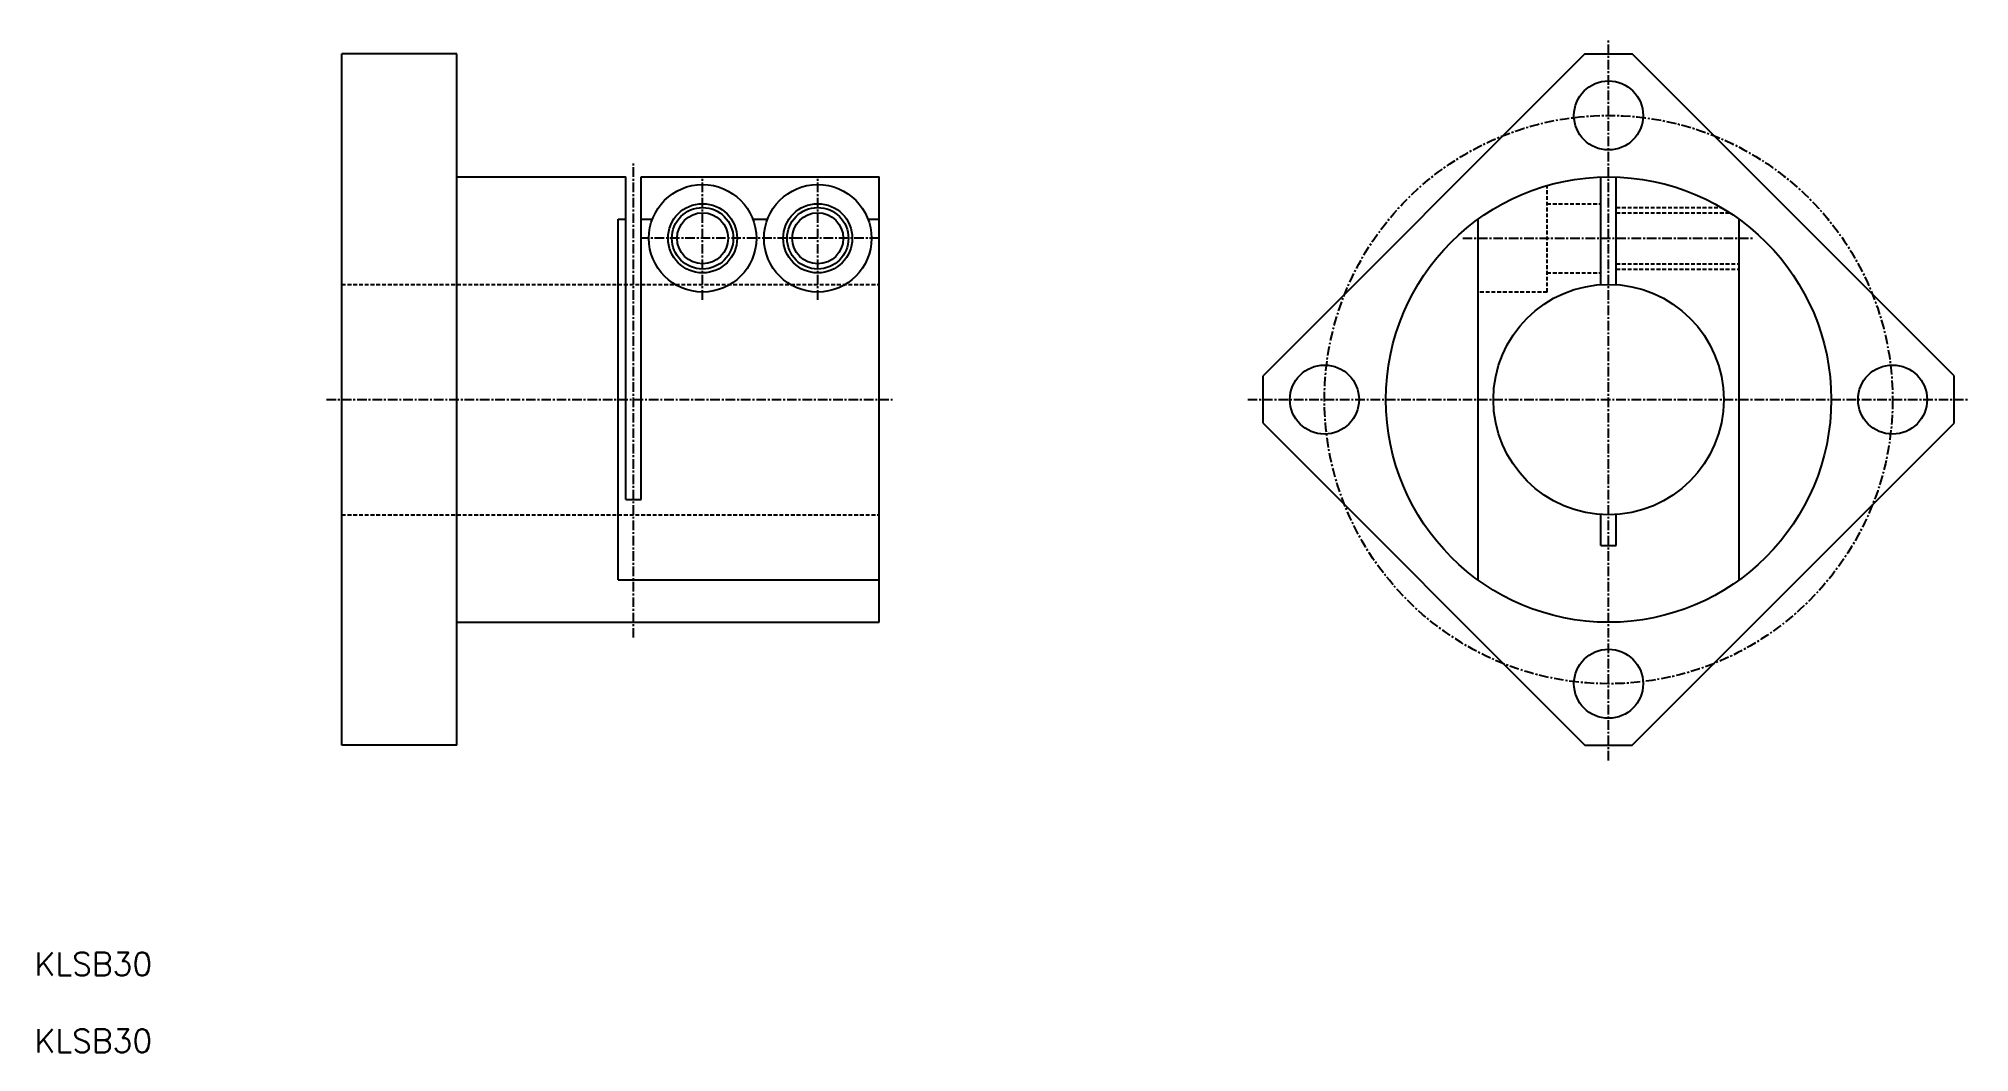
# Model space of a CAD drawing. Extents: x 11 to 262, y 10 to 142.
import ezdxf

# ---------------------------------------------------------------- set-up
doc = ezdxf.new("R2010")
doc.units = 0
doc.linetypes.add('CENTER', pattern=[2, 1.25, -0.25, 0.25, -0.25])
doc.linetypes.add('DASHED', pattern=[0.75, 0.5, -0.25])
doc.layers.get('0').update_dxf_attribs({"linetype": 'CONTINUOUS'})
doc.layers.add('CENTER', color=1, linetype='CENTER')
doc.styles.get("Standard").update_dxf_attribs({"font": 'txt.shx'})

msp = doc.modelspace()

# ---------------------------------------------------------------- linework, layer by layer
at = {"color": 7, "linetype": 'CONTINUOUS'}
for p, q in [((65, 140), (50, 140)), ((50, 50), (50, 140)), ((65, 50), (65, 140)), ((211.92, 140), (218.08, 140)), ((65, 124), (87, 124)), ((87, 82), (87, 124)), ((89, 82), (89, 124)), ((89, 124), (120, 124)), ((120, 66), (120, 124)), ((214, 109.97), (214, 123.98)), ((216, 109.97), (216, 123.98)), ((86, 118.49), (87, 118.49)), ((86, 71.51), (86, 118.49)), ((89, 118.49), (90.46, 118.49)), ((103.54, 118.49), (105.46, 118.49)), ((118.54, 118.49), (120, 118.49)), ((198, 71.51), (198, 118.49)), ((232, 71.51), (232, 118.49)), ((170, 91.92), (170, 98.08)), ((260, 91.92), (260, 98.08)), ((87, 82), (89, 82)), ((214, 76), (214, 80.03)), ((216, 76), (216, 80.03)), ((214, 76), (216, 76)), ((86, 71.51), (120, 71.51)), ((65, 66), (120, 66)), ((65, 50), (50, 50)), ((211.92, 50), (218.08, 50))]:
    msp.add_line(p, q, dxfattribs=at)
at = {"color": 3, "linetype": 'DASHED'}
for p, q in [((207, 109), (207, 122.87)), ((207, 120.5), (214, 120.5)), ((216, 120), (229.7, 120)), ((216, 119.32), (230.79, 119.32)), ((207, 111.5), (214, 111.5)), ((216, 112.68), (232, 112.68)), ((216, 112), (232, 112)), ((50, 110), (120, 110)), ((207, 109), (198, 109)), ((50, 80), (120, 80))]:
    msp.add_line(p, q, dxfattribs=at)
at = {"color": 7, "linetype": 'CONTINUOUS'}
for points in [[(211.92, 140), (170, 98.08)], [(260, 98.08), (218.08, 140)], [(170, 91.92), (211.92, 50)], [(218.08, 50), (260, 91.92)]]:
    msp.add_lwpolyline(points, dxfattribs=at)
for centre, radius in [((215, 132), 4.5), ((215, 95), 29), ((97, 116), 7), ((112, 116), 7), ((97, 116), 4.5), ((97, 116), 3.32), ((112, 116), 4.5), ((112, 116), 3.32), ((215, 95), 15), ((178, 95), 4.5), ((252, 95), 4.5), ((215, 58), 4.5)]:
    msp.add_circle(centre, radius, dxfattribs=at)
at = {"color": 3, "linetype": 'CONTINUOUS'}
for centre in [(97, 116), (112, 116)]:
    msp.add_circle(centre, 4, dxfattribs=at)
at = {"layer": 'CENTER', "color": 1, "linetype": 'CENTER'}
for p, q in [((215, 48), (215, 142)), ((88, 64), (88, 126)), ((97, 108), (97, 124)), ((112, 108), (112, 124)), ((120, 116), (89, 116)), ((196, 116), (234, 116)), ((48, 95), (122, 95)), ((168, 95), (262, 95))]:
    msp.add_line(p, q, dxfattribs=at)
msp.add_circle((215, 95), 37, dxfattribs=at)

# ---------------------------------------------------------------- texts
at = {"color": 7, "linetype": 'CONTINUOUS'}
for p in [(10, 20), (10, 10)]:
    msp.add_text('KLSB30', height=3, dxfattribs=at).set_placement(p)

doc.saveas('drawing.dxf')
